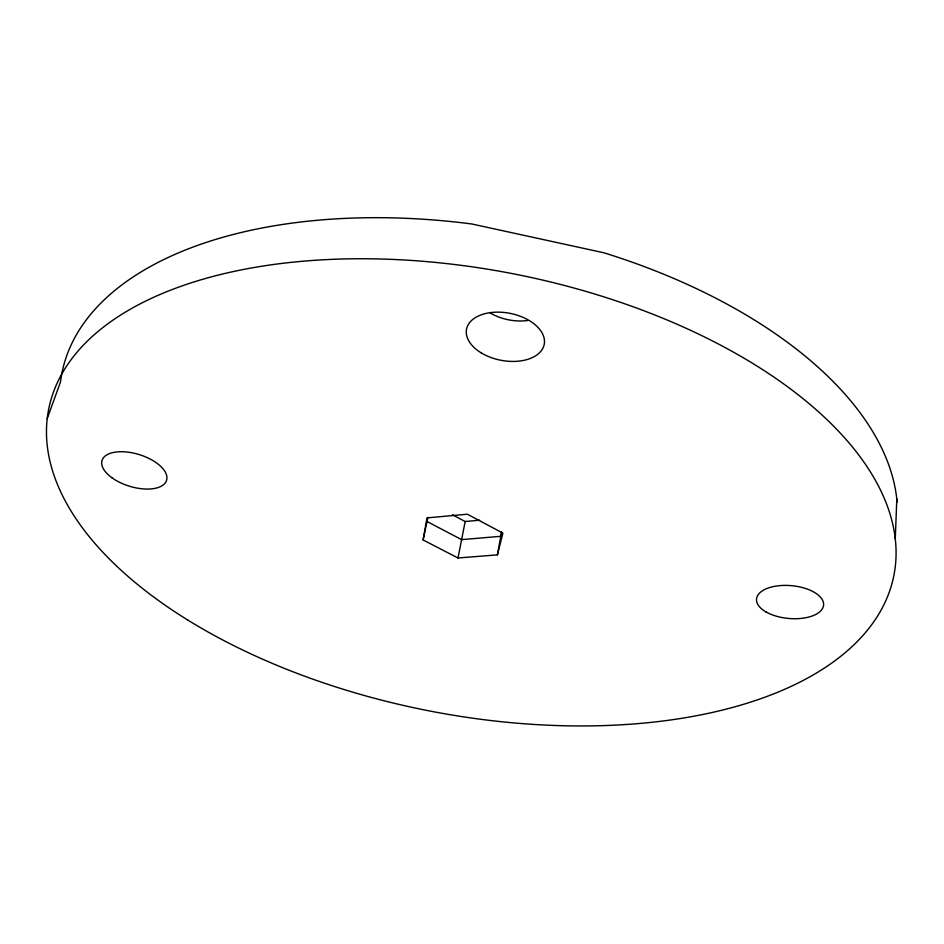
<?xml version="1.0" encoding="UTF-8"?>
<svg xmlns="http://www.w3.org/2000/svg" width="944" height="944" viewBox="0 0 944 944"><rect width="100%" height="100%" fill="white"/><g stroke="black" fill="none" stroke-linecap="round" stroke-linejoin="round"><path stroke-width="1.42" d="M895.278 538.823L896.8 499.022M423.113 539.944L427.007 517.89L467.374 514.22L502.904 533.136L497.417 554.86L458.005 557.998L423.113 539.944L427.88 517.3M497.417 554.86L501.559 532.097M458.005 557.998L465.168 521.513L452.447 514.775M501.83 532.204L500.792 536.322L461.604 539.638L426.995 521.501M47.2 418.581L60.487 382.025A424.658 227.138 11.1 0 1 471.729 223.964L603.971 252.803A424.658 227.138 11.1 0 1 897.095 502.043M465.168 521.513L479.599 520.227M527.684 320.488A38.952 24.296 11 0 1 490.125 312.901M187.714 620.007A430.712 222.56 11.1 0 0 886.994 597.953A430.712 222.56 11.1 0 0 339.097 259.093A430.712 222.56 11.1 0 0 187.714 620.007M112.088 477.865A33.783 16.555 17.1 0 0 166.132 481.464A33.783 16.555 17.1 0 0 124.691 451.834A33.783 16.555 17.1 0 0 112.088 477.865M481.051 352.773A39.589 23.907 11 0 0 544.063 345.067A39.589 23.907 11 0 0 490.998 312.547A39.589 23.907 11 0 0 481.051 352.773M765.926 611.877A33.677 16.461 5.2 0 0 822.342 608.809A33.677 16.461 5.2 0 0 781.915 585.481A33.677 16.461 5.2 0 0 765.926 611.877"/></g></svg>
